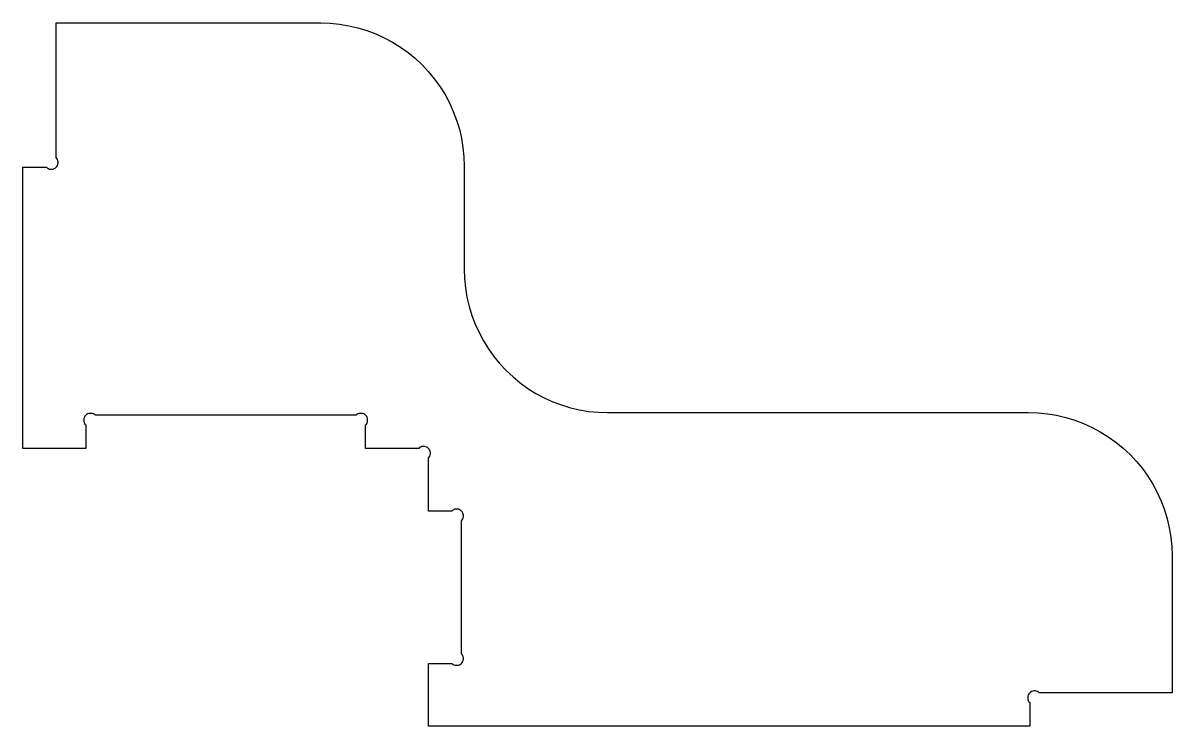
# Model space of a CAD drawing. Header units: inches. Extents: x 0 to 32.1, y 0 to 19.6.
import ezdxf

# ---------------------------------------------------------------- set-up
doc = ezdxf.new("R2010")
doc.units = ezdxf.units.IN

msp = doc.modelspace()

# ---------------------------------------------------------------- linework, layer by layer
at = {"layer": 'SHELF'}
msp.add_lwpolyline([(32.062, 0.923), (28.359, 0.923), (28.334, 0.944), (28.305, 0.961), (28.274, 0.972), (28.242, 0.978), (28.208, 0.978), (28.176, 0.972), (28.145, 0.961), (28.116, 0.944), (28.091, 0.923), (28.069, 0.898), (28.053, 0.869), (28.041, 0.838), (28.036, 0.805), (28.036, 0.772), (28.041, 0.739), (28.053, 0.708), (28.069, 0.68), (28.091, 0.654), (28.091, 0), (11.312, 0), (11.312, 1.75), (11.967, 1.75), (11.992, 1.729), (12.021, 1.712), (12.052, 1.701), (12.085, 1.695), (12.118, 1.695), (12.15, 1.701), (12.181, 1.712), (12.21, 1.729), (12.236, 1.75), (12.257, 1.775), (12.273, 1.804), (12.285, 1.835), (12.29, 1.868), (12.29, 1.901), (12.285, 1.934), (12.273, 1.965), (12.257, 1.993), (12.236, 2.019), (12.236, 5.731), (12.257, 5.757), (12.273, 5.785), (12.285, 5.816), (12.29, 5.849), (12.29, 5.882), (12.285, 5.915), (12.273, 5.946), (12.257, 5.975), (12.236, 6), (12.21, 6.021), (12.181, 6.038), (12.15, 6.049), (12.118, 6.055), (12.085, 6.055), (12.052, 6.049), (12.021, 6.038), (11.992, 6.021), (11.967, 6), (11.312, 6), (11.312, 7.481), (11.334, 7.507), (11.35, 7.535), (11.362, 7.566), (11.367, 7.599), (11.367, 7.632), (11.362, 7.665), (11.35, 7.696), (11.334, 7.725), (11.312, 7.75), (11.287, 7.771), (11.258, 7.788), (11.227, 7.799), (11.195, 7.805), (11.162, 7.805), (11.129, 7.799), (11.098, 7.788), (11.069, 7.771), (11.044, 7.75), (9.562, 7.75), (9.562, 8.404), (9.584, 8.43), (9.6, 8.458), (9.612, 8.489), (9.617, 8.522), (9.617, 8.555), (9.612, 8.588), (9.6, 8.619), (9.584, 8.648), (9.562, 8.673), (9.537, 8.694), (9.508, 8.711), (9.477, 8.722), (9.445, 8.728), (9.412, 8.728), (9.379, 8.722), (9.348, 8.711), (9.319, 8.694), (9.294, 8.673), (2.019, 8.673), (1.993, 8.694), (1.965, 8.711), (1.934, 8.722), (1.901, 8.728), (1.868, 8.728), (1.835, 8.722), (1.804, 8.711), (1.775, 8.694), (1.75, 8.673), (1.729, 8.648), (1.712, 8.619), (1.701, 8.588), (1.695, 8.555), (1.695, 8.522), (1.701, 8.489), (1.712, 8.458), (1.729, 8.43), (1.75, 8.404), (1.75, 7.75), (0, 7.75), (0, 15.597), (0.654, 15.597), (0.68, 15.576), (0.708, 15.559), (0.739, 15.548), (0.772, 15.542), (0.805, 15.542), (0.838, 15.548), (0.869, 15.559), (0.898, 15.576), (0.923, 15.597), (0.944, 15.622), (0.961, 15.651), (0.972, 15.682), (0.978, 15.715), (0.978, 15.748), (0.972, 15.78), (0.961, 15.812), (0.944, 15.84), (0.923, 15.866), (0.923, 19.625), (8.312, 19.625), (8.574, 19.616), (8.835, 19.591), (9.093, 19.548), (9.348, 19.489), (9.598, 19.413), (9.843, 19.321), (10.082, 19.212), (10.312, 19.089), (10.535, 18.951), (10.748, 18.798), (10.95, 18.632), (11.141, 18.453), (11.32, 18.262), (11.486, 18.06), (11.638, 17.847), (11.777, 17.625), (11.9, 17.394), (12.008, 17.156), (12.1, 16.911), (12.176, 16.66), (12.236, 16.405), (12.278, 16.147), (12.304, 15.887), (12.312, 15.625), (12.312, 12.75), (12.321, 12.488), (12.347, 12.228), (12.389, 11.97), (12.449, 11.715), (12.525, 11.464), (12.617, 11.219), (12.725, 10.981), (12.848, 10.75), (12.987, 10.528), (13.139, 10.315), (13.305, 10.113), (13.484, 9.922), (13.675, 9.743), (13.877, 9.577), (14.09, 9.424), (14.312, 9.286), (14.543, 9.163), (14.782, 9.054), (15.027, 8.962), (15.277, 8.886), (15.532, 8.827), (15.79, 8.784), (16.051, 8.759), (16.312, 8.75), (28.062, 8.75), (28.324, 8.741), (28.585, 8.716), (28.843, 8.673), (29.098, 8.614), (29.348, 8.538), (29.593, 8.446), (29.832, 8.337), (30.062, 8.214), (30.285, 8.076), (30.498, 7.923), (30.7, 7.757), (30.891, 7.578), (31.07, 7.387), (31.236, 7.185), (31.388, 6.972), (31.527, 6.75), (31.65, 6.519), (31.758, 6.281), (31.85, 6.036), (31.926, 5.785), (31.986, 5.53), (32.028, 5.272), (32.054, 5.012), (32.062, 4.75), (32.062, 0.923)], close=True, dxfattribs=at)

doc.saveas('drawing.dxf')
